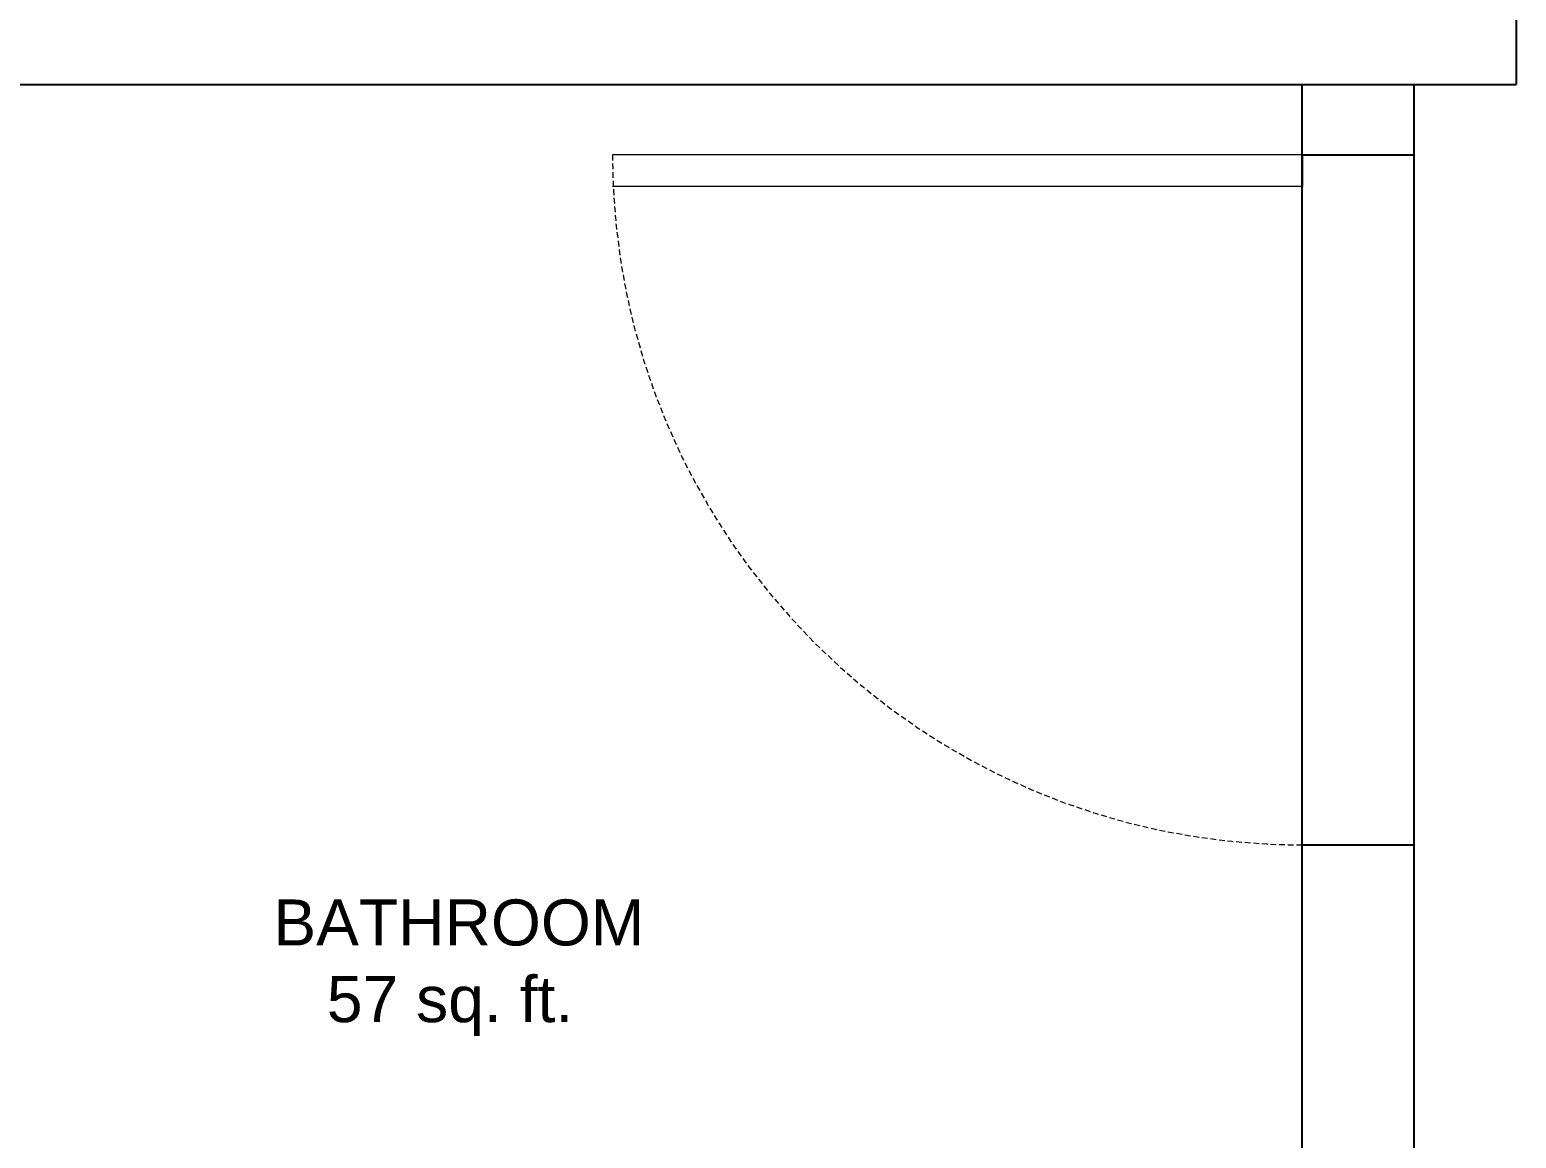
# Model space of a CAD drawing. Header units: inches. Extents: x -489 to -18, y 573 to 1091.
# Drawn here: x -392.2 to -327.5, y 656.4 to 704.6 of the extents above; entities that cross this region are included whole.
import ezdxf

# ---------------------------------------------------------------- set-up
doc = ezdxf.new("R2010")
doc.units = ezdxf.units.IN
doc.header["$MEASUREMENT"] = 0
doc.linetypes.add('DASHED2', pattern=[0.375, 0.25, -0.125])
doc.layers.add('A101-Floorplan-1st-floor', color=7, linetype='Continuous', lineweight=9)
doc.styles.get("Standard").update_dxf_attribs({"font": 'Arial.ttf', "height": 2})

msp = doc.modelspace()

# ---------------------------------------------------------------- linework, layer by layer
at = {"layer": 'A101-Floorplan-1st-floor', "lineweight": -3}
for p, q in [((-327.53684, 706.96854), (-327.53684, 702.21854)), ((-423.09934, 702.21854), (-327.53684, 702.21854)), ((-336.84934, 606.33661), (-336.84934, 702.21854)), ((-331.97434, 606.33661), (-331.97434, 702.21854)), ((-331.97434, 699.15604), (-331.97434, 702.21854)), ((-336.84934, 699.15604), (-331.97434, 699.15604)), ((-336.84934, 669.15604), (-331.97434, 669.15604))]:
    msp.add_line(p, q, dxfattribs=at)
at = {"layer": 'A101-Floorplan-1st-floor'}
for p, q in [((-336.84934, 699.15604), (-366.84934, 699.15604)), ((-336.84934, 697.78104), (-366.84934, 697.78104))]:
    msp.add_line(p, q, dxfattribs=at)
at = {"layer": 'A101-Floorplan-1st-floor', "lineweight": 30}
msp.add_line((-336.84934, 699.15604), (-336.84934, 697.78104), dxfattribs=at)
at = {"layer": 'A101-Floorplan-1st-floor', "linetype": 'DASHED2'}
msp.add_arc((-336.84934, 699.15604), 30, 180, 270, dxfattribs=at)

# ---------------------------------------------------------------- texts
at = {"layer": 'A101-Floorplan-1st-floor', "lineweight": 5, "insert": (-381.60492, 666.78276), "char_height": 2, "width": 20.5635461, "attachment_point": 1}
msp.add_mtext('BATHROOM\\P   57 sq. ft.', dxfattribs=at)

doc.saveas('drawing.dxf')
